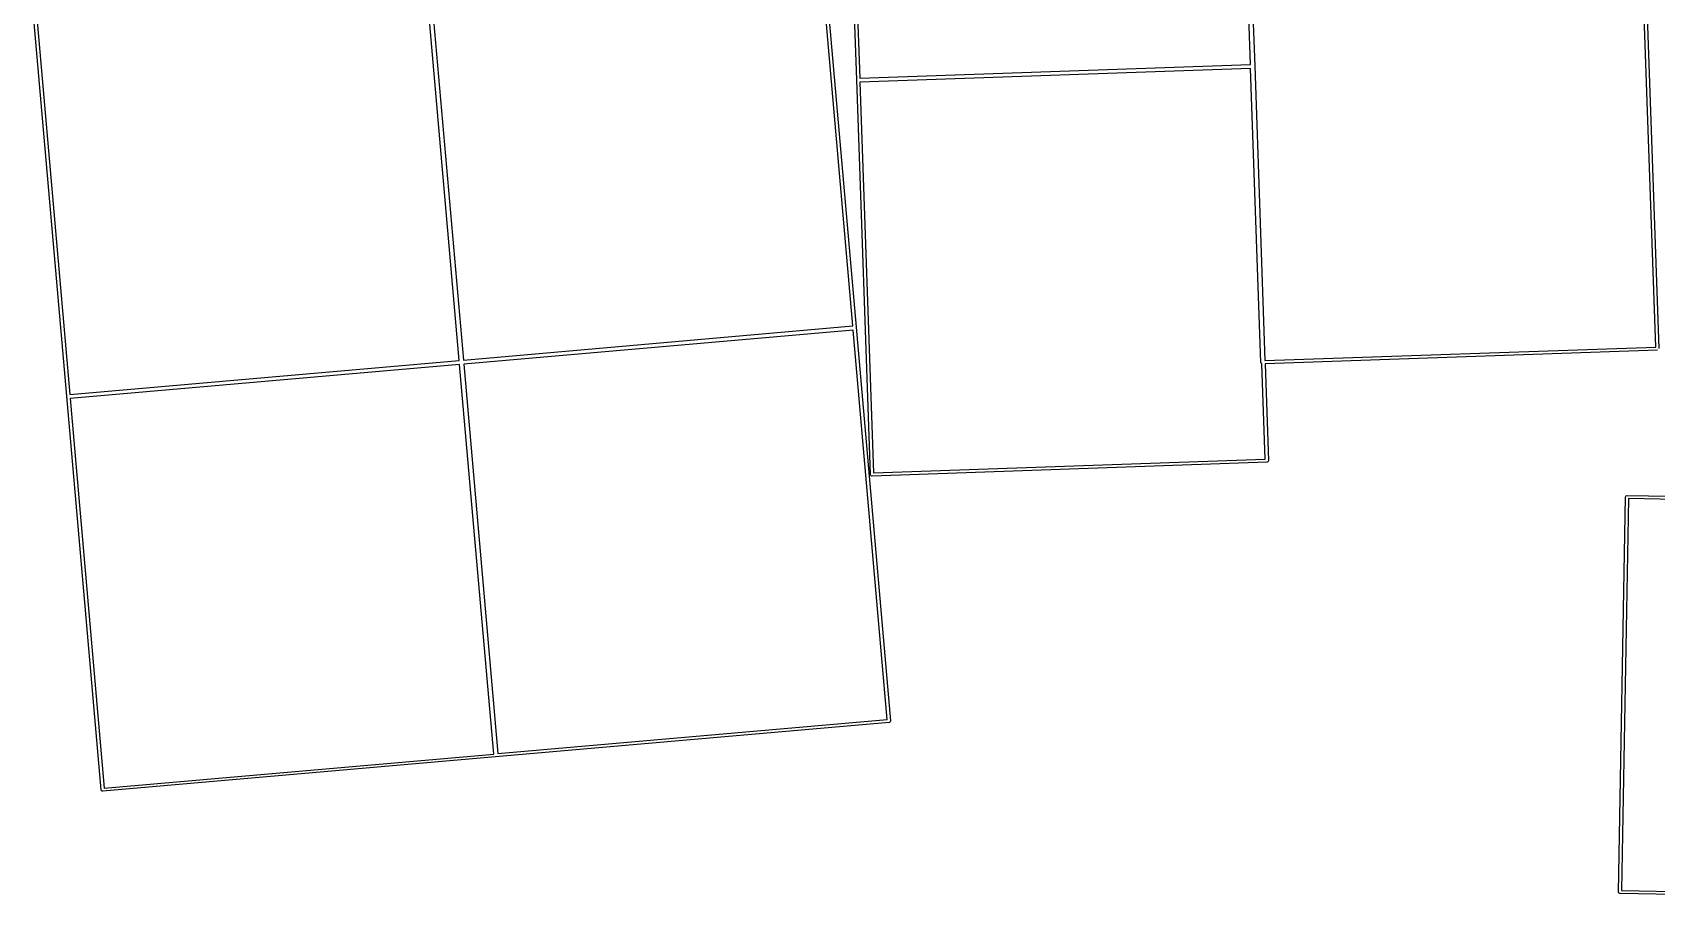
# Model space of a CAD drawing. Header units: inches. Extents: x 3.87 to 9.44, y -6.64 to -2.9.
# Drawn here: x 3.934 to 7.017, y -6.196 to -4.549 of the extents above; entities that cross this region are included whole.
import ezdxf

# ---------------------------------------------------------------- set-up
doc = ezdxf.new("R2010")
doc.units = ezdxf.units.IN
doc.header["$MEASUREMENT"] = 0
doc.layers.add('User.1', color=9, linetype='CONTINUOUS', true_color=0xc2c2c2)

msp = doc.modelspace()

# ---------------------------------------------------------------- linework, layer by layer
at = {"layer": 'User.1', "linetype": 'CONTINUOUS'}
for p, q in [((5.4984, -4.6383), (5.4724, -3.8926)), ((5.4784, -3.8954), (5.5042, -4.6351)), ((5.491, -5.1058), (5.4265, -4.3685)), ((5.432, -4.3636), (5.4972, -5.1082)), ((7.0151, -5.1457), (6.9892, -4.404)), ((6.9949, -4.3989), (7.0211, -5.1484)), ((4.7439, -5.1712), (4.6794, -4.4338)), ((4.6872, -4.4331), (4.7517, -5.1705)), ((6.2459, -4.6092), (6.2395, -4.4253)), ((6.2475, -4.4299), (6.2539, -4.6119)), ((3.999, -5.2393), (3.9338, -4.4941)), ((3.9401, -4.4985), (4.0046, -5.2359)), ((5.5042, -4.6351), (6.2459, -4.6092)), ((6.2462, -4.6171), (5.5045, -4.643)), ((6.2656, -5.1748), (6.2462, -4.6171)), ((6.2539, -4.6119), (6.2734, -5.1716)), ((5.5246, -5.3878), (5.4984, -4.6383)), ((5.4984, -4.6383), (5.4984, -4.6383)), ((5.5045, -4.643), (5.5304, -5.3846)), ((4.7517, -5.1705), (5.491, -5.1058)), ((5.4917, -5.1137), (4.7524, -5.1783)), ((5.5564, -5.853), (5.4917, -5.1137)), ((5.4972, -5.1082), (5.5625, -5.8554)), ((6.2734, -5.1716), (7.0151, -5.1457)), ((4.0046, -5.2359), (4.7439, -5.1712)), ((4.7446, -5.179), (4.0053, -5.2437)), ((4.8093, -5.9183), (4.7446, -5.179)), ((4.7524, -5.1783), (4.8171, -5.9176)), ((6.2657, -5.1754), (6.2656, -5.1748)), ((6.266, -5.1759), (6.2657, -5.1754)), ((6.2662, -5.1764), (6.266, -5.1759)), ((6.267, -5.1772), (6.2662, -5.1764)), ((6.2677, -5.1775), (6.267, -5.1772)), ((6.274, -5.3587), (6.2677, -5.1775)), ((7.0182, -5.1515), (6.2736, -5.1775)), ((6.2736, -5.1775), (6.28, -5.3614)), ((4.0643, -5.9865), (3.999, -5.2393)), ((3.999, -5.2393), (3.999, -5.2393)), ((4.0053, -5.2437), (4.07, -5.983)), ((5.5304, -5.3846), (6.274, -5.3587)), ((6.2788, -5.3639), (6.2778, -5.3644)), ((6.2796, -5.3631), (6.2788, -5.3639)), ((6.28, -5.362), (6.2796, -5.3631)), ((6.28, -5.3614), (6.28, -5.362)), ((5.5247, -5.3884), (5.5246, -5.3878)), ((5.5251, -5.3894), (5.5247, -5.3884)), ((5.526, -5.3902), (5.5251, -5.3894)), ((5.5271, -5.3906), (5.526, -5.3902)), ((5.5276, -5.3906), (5.5271, -5.3906)), ((6.2772, -5.3645), (5.5276, -5.3906)), ((6.2778, -5.3644), (6.2772, -5.3645)), ((6.9445, -6.1803), (6.9575, -5.4304)), ((6.9634, -5.4335), (6.9504, -6.1774)), ((6.9575, -5.4304), (6.9576, -5.4298)), ((6.9576, -5.4298), (6.9581, -5.4288)), ((6.9581, -5.4288), (6.9589, -5.428)), ((6.9589, -5.428), (6.96, -5.4276)), ((6.96, -5.4276), (6.9606, -5.4275)), ((6.9606, -5.4275), (7.7104, -5.4406)), ((7.7074, -5.4464), (6.9634, -5.4335)), ((4.8171, -5.9176), (5.5564, -5.853)), ((5.5622, -5.8571), (5.5614, -5.8579)), ((5.5625, -5.856), (5.5622, -5.8571)), ((5.5625, -5.8554), (5.5625, -5.856)), ((5.5599, -5.8586), (4.8127, -5.9239)), ((5.5604, -5.8585), (5.5599, -5.8586)), ((5.5614, -5.8579), (5.5604, -5.8585)), ((4.07, -5.983), (4.8093, -5.9183)), ((4.8127, -5.9239), (4.0675, -5.9891)), ((4.8127, -5.9239), (4.8127, -5.9239)), ((4.0644, -5.987), (4.0643, -5.9865)), ((4.065, -5.988), (4.0644, -5.987)), ((4.0658, -5.9888), (4.065, -5.988)), ((4.0669, -5.9891), (4.0658, -5.9888)), ((4.0675, -5.9891), (4.0669, -5.9891)), ((6.9445, -6.1809), (6.9445, -6.1803)), ((6.9449, -6.1819), (6.9445, -6.1809)), ((6.9457, -6.1828), (6.9449, -6.1819)), ((6.9468, -6.1832), (6.9457, -6.1828)), ((6.9474, -6.1833), (6.9468, -6.1832)), ((7.6972, -6.1964), (6.9474, -6.1833)), ((6.9504, -6.1774), (7.6944, -6.1904))]:
    msp.add_line(p, q, dxfattribs=at)

doc.saveas('drawing.dxf')
